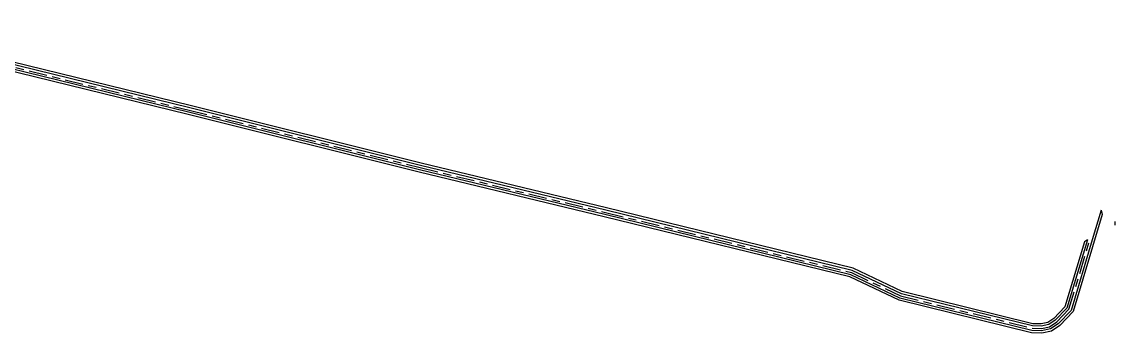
# Model space of a CAD drawing. Header units: metres. Extents: x 313711 to 315840, y 6256069 to 6257554.
# Drawn here: x 315599.5 to 315839.9, y 6256394.1 to 6256462.5 of the extents above; entities that cross this region are included whole.
import ezdxf

# ---------------------------------------------------------------- set-up
doc = ezdxf.new("R2010")
doc.units = ezdxf.units.M
doc.linetypes.add('Cable Exist UG', pattern=[8.2, 4, -1.2, 1.8, -1.2])
doc.layers.add('Mains_HV_EXT', color=7, linetype='Continuous')
doc.layers.add('Mains_TR_EXT', color=7, linetype='Continuous')
doc.styles.get("Standard").update_dxf_attribs({"font": 'arial.ttf'})
doc.linetypes.add('Cable E UG', pattern='A,6,-0.5,["E",Standard,S=1.7,R=0,X=0.5,Y=-1],-2.9', length=9.4)
doc.linetypes.add('Cable P UG', pattern='A,6,-0.5,["P",Standard,S=1.7,R=0,X=0.5,Y=-1],-2.9', length=9.4)

msp = doc.modelspace()

# ---------------------------------------------------------------- linework, layer by layer
at = {"layer": 'Mains_HV_EXT', "linetype": 'Cable E UG'}
for points in [[(315833.8, 6256414.65), (315829.28, 6256399.65), (315826.71, 6256396.97), (315825.27, 6256396), (315823.62, 6256395.64), (315821.72, 6256395.71), (315792.87, 6256402.79), (315782.07, 6256407.92), (315727.91, 6256421.15), (315687.18, 6256430.98), (315636.41, 6256443.63), (315561.29, 6256462.01)], [(315833.8, 6256414.65), (315833.14, 6256414.21), (315828.83, 6256399.9), (315826.38, 6256397.35), (315825.07, 6256396.47), (315823.58, 6256396.14), (315821.79, 6256396.21), (315793.04, 6256403.26), (315782.24, 6256408.39), (315728.03, 6256421.64), (315687.3, 6256431.47), (315636.53, 6256444.11), (315561.31, 6256462.52)]]:
    msp.add_lwpolyline(points, dxfattribs=at)
at = {"layer": 'Mains_HV_EXT', "linetype": 'Cable P UG'}
for points in [[(315836.8, 6256421.14), (315837.04, 6256420.22), (315837.04, 6256420.22), (315830.61, 6256398.87), (315827.68, 6256395.81), (315825.87, 6256394.59), (315823.75, 6256394.13), (315821.51, 6256394.22), (315792.36, 6256401.37), (315781.57, 6256406.5), (315727.56, 6256419.69), (315686.82, 6256429.52), (315636.05, 6256442.17), (315561.21, 6256460.49)], [(315836.8, 6256421.14), (315834.85, 6256414.65), (315830.17, 6256399.13), (315827.36, 6256396.2), (315825.67, 6256395.06), (315823.71, 6256394.64), (315821.58, 6256394.72), (315792.53, 6256401.84), (315781.73, 6256406.97), (315727.67, 6256420.18), (315686.94, 6256430.01), (315636.17, 6256442.66), (315561.23, 6256460.99)]]:
    msp.add_lwpolyline(points, dxfattribs=at)
at = {"layer": 'Mains_TR_EXT', "linetype": 'Cable Exist UG'}
for points in [[(315561.26, 6256461.5), (315636.29, 6256443.14), (315687.06, 6256430.5), (315727.79, 6256420.66), (315781.9, 6256407.44), (315792.7, 6256402.31), (315821.65, 6256395.22), (315823.67, 6256395.14), (315825.47, 6256395.53), (315827.03, 6256396.58), (315829.72, 6256399.39), (315834.32, 6256414.65)], [(315839.87, 6256417.85), (315839.87, 6256418.65)]]:
    msp.add_lwpolyline(points, dxfattribs=at)

doc.saveas('drawing.dxf')
